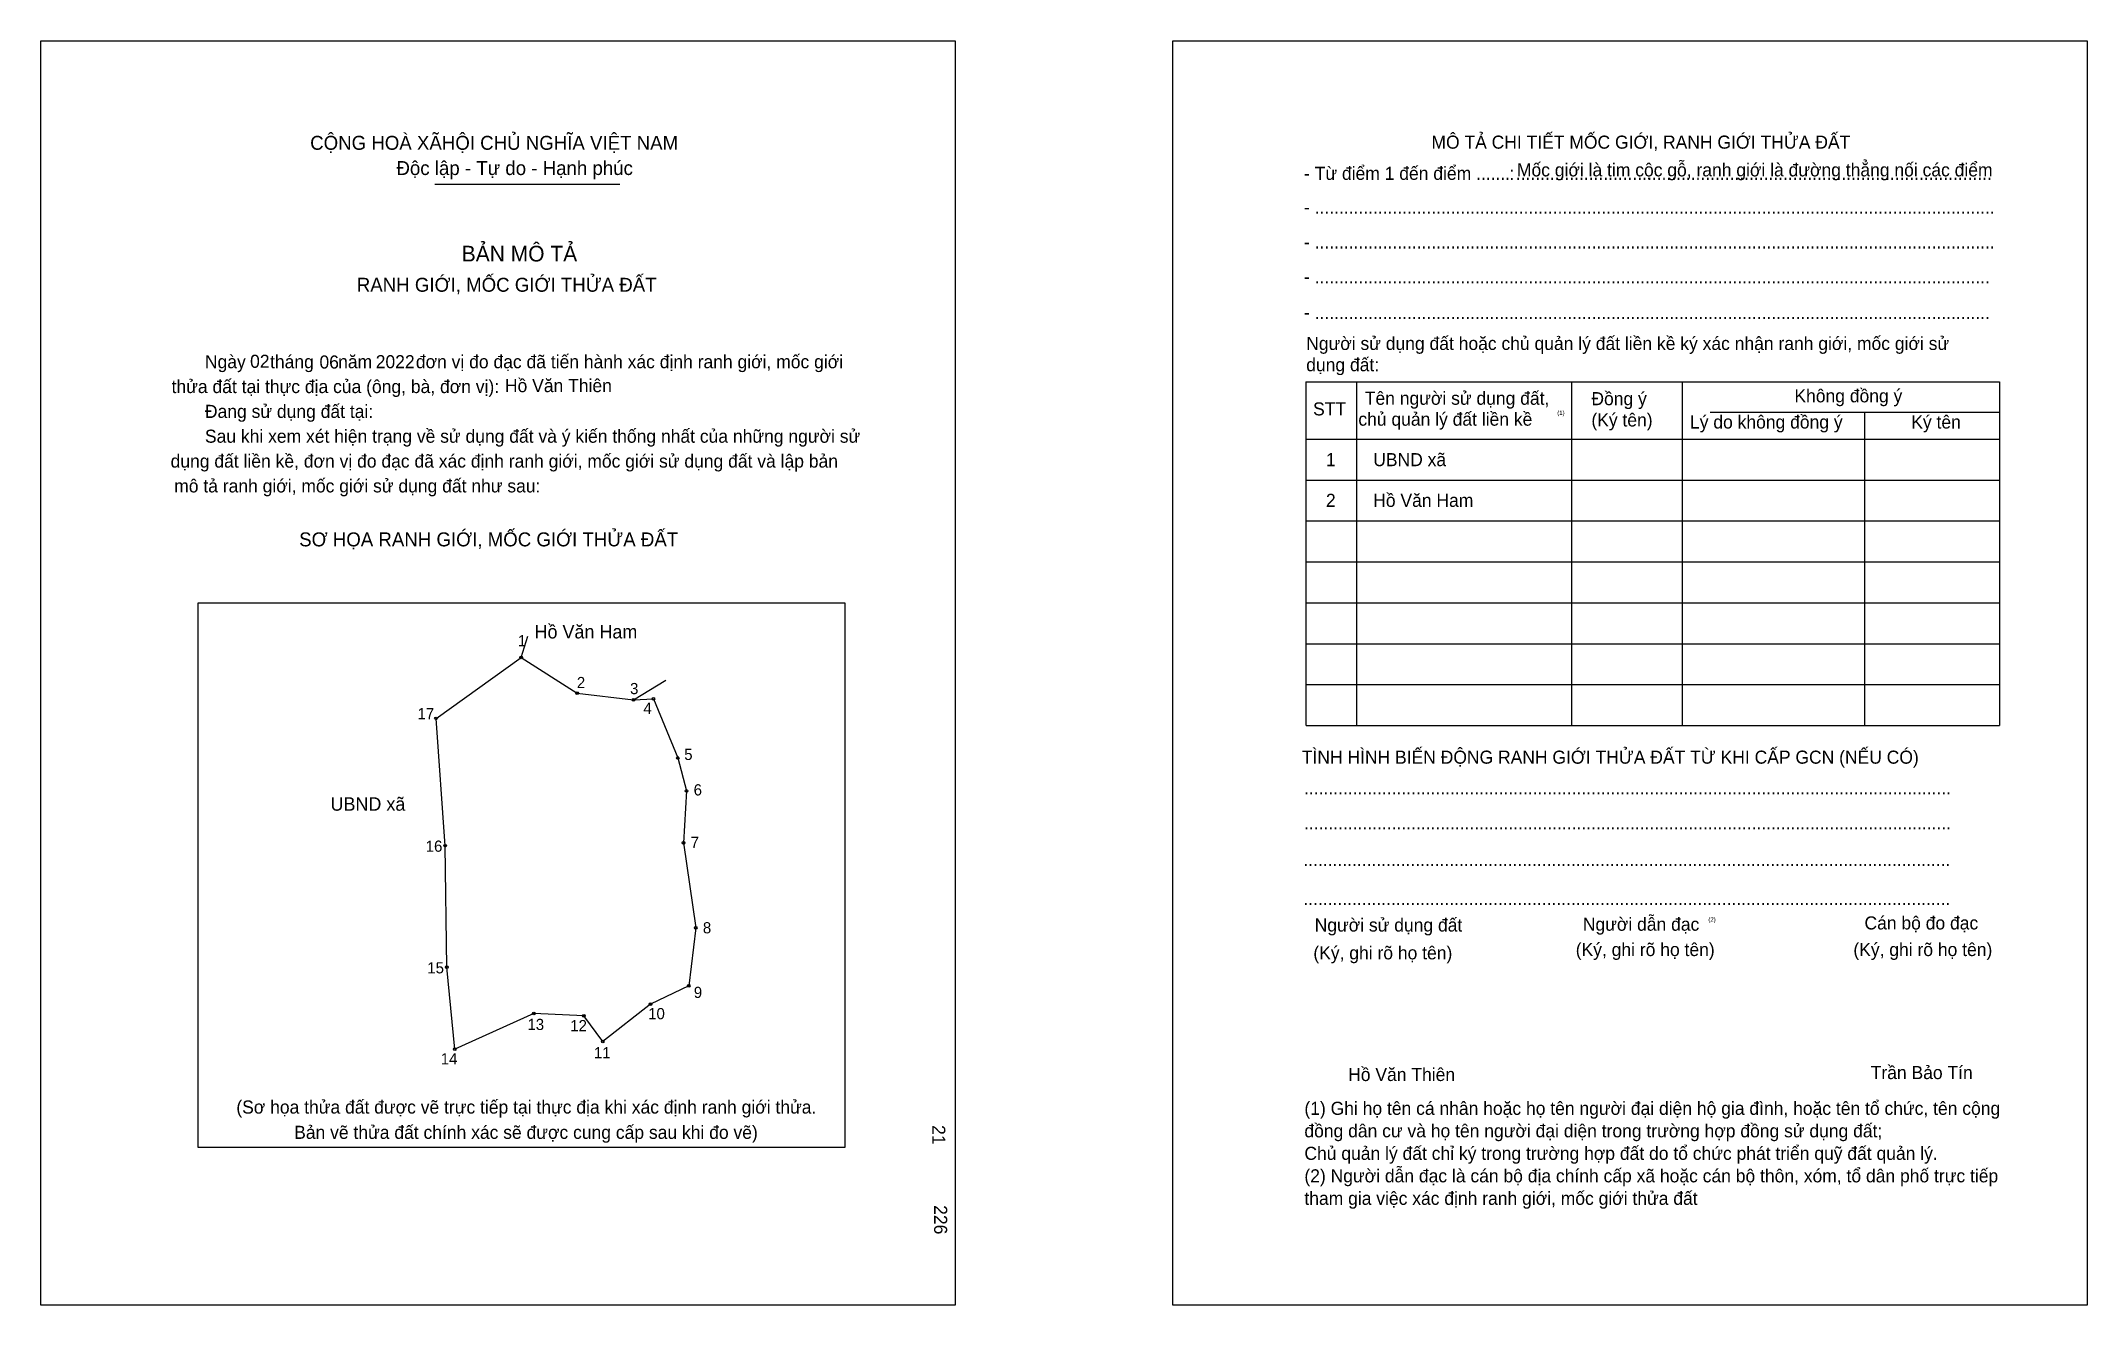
# Model space of a CAD drawing. Extents: x 547508 to 548111, y 1825313 to 1825686.
import ezdxf

# ---------------------------------------------------------------- set-up
doc = ezdxf.new("R2010")
doc.units = 0
for name, color, linetype in [('bmtKhungInTrang1', 7, 'Continuous'), ('bmtKhungInTrang2', 7, 'Continuous'), ('bmtNoiDung', 7, 'Continuous'), ('bmtTemplate', 7, 'Continuous'), ('CanhThua', 7, 'Continuous'), ('MocDinhThua', 7, 'Continuous'), ('RauThua', 7, 'Continuous'), ('SoHieuDinhThua', 7, 'Continuous'), ('TenChuLanCan', 7, 'Continuous')]:
    doc.layers.add(name, color=color, linetype=linetype)

msp = doc.modelspace()

# ---------------------------------------------------------------- linework, layer by layer
at = {"layer": 'bmtKhungInTrang1'}
msp.add_lwpolyline([(547507.59, 1825685.6), (547777.04, 1825685.6), (547777.04, 1825312.92), (547507.59, 1825312.92)], close=True, dxfattribs=at)
at = {"layer": 'bmtKhungInTrang2'}
msp.add_lwpolyline([(547841.29, 1825685.6), (548110.74, 1825685.6), (548110.74, 1825312.92), (547841.29, 1825312.92)], close=True, dxfattribs=at)
at = {"layer": 'bmtTemplate'}
for p, q in [((547623.71, 1825643.36), (547678.19, 1825643.36)), ((547895.35, 1825585.08), (547895.35, 1825483.76)), ((547958.73, 1825585.08), (547958.73, 1825483.76)), ((547991.34, 1825585.2), (547991.34, 1825483.76)), ((548084.94, 1825585.08), (548084.94, 1825483.76)), ((547999.61, 1825576.15), (548084.94, 1825576.15)), ((547880.57, 1825568.19), (548084.94, 1825568.19)), ((547880.57, 1825556.13), (548084.94, 1825556.13)), ((547880.57, 1825544.07), (548084.94, 1825544.07)), ((547880.57, 1825532.01), (548084.94, 1825532.01)), ((547880.57, 1825519.95), (548084.94, 1825519.95)), ((547880.57, 1825507.89), (548084.94, 1825507.89)), ((547880.57, 1825495.82), (548084.94, 1825495.82)), ((547880.57, 1825483.76), (548084.94, 1825483.76))]:
    msp.add_line(p, q, dxfattribs=at)
for points in [[(547880.44, 1825585.08), (548084.94, 1825585.08)], [(547880.44, 1825585.08), (547880.44, 1825483.76)], [(548045.17, 1825576.03), (548045.17, 1825483.76)]]:
    msp.add_lwpolyline(points, dxfattribs=at)
msp.add_lwpolyline([(547553.95, 1825359.33), (547553.95, 1825519.94), (547744.6, 1825519.94), (547744.6, 1825359.33)], close=True, dxfattribs=at)
at = {"layer": 'CanhThua'}
for p, q in [((547624.05, 1825485.88), (547649.17, 1825503.84)), ((547649.17, 1825503.84), (547665.62, 1825493.34)), ((547665.62, 1825493.34), (547682.31, 1825491.37)), ((547682.31, 1825491.37), (547688.12, 1825491.65)), ((547688.12, 1825491.65), (547695.29, 1825474.21)), ((547626.78, 1825448.35), (547624.05, 1825485.88)), ((547695.29, 1825474.21), (547697.89, 1825464.48)), ((547697.89, 1825464.48), (547697, 1825449.18)), ((547627.25, 1825412.53), (547626.78, 1825448.35)), ((547697, 1825449.18), (547700.6, 1825424.11)), ((547700.6, 1825424.11), (547698.54, 1825407.03)), ((547629.56, 1825388.37), (547627.25, 1825412.53)), ((547698.54, 1825407.03), (547687.31, 1825401.64)), ((547687.31, 1825401.64), (547673.19, 1825390.58)), ((547652.86, 1825398.9), (547629.56, 1825388.37)), ((547667.64, 1825398.2), (547652.86, 1825398.9)), ((547673.19, 1825390.58), (547667.64, 1825398.2))]:
    msp.add_line(p, q, dxfattribs=at)
at = {"layer": 'MocDinhThua'}
for centre in [(547649.17, 1825503.84), (547665.62, 1825493.34), (547682.31, 1825491.37), (547688.12, 1825491.65), (547624.05, 1825485.88), (547695.29, 1825474.21), (547697.89, 1825464.48), (547626.78, 1825448.35), (547697, 1825449.18), (547700.6, 1825424.11), (547627.25, 1825412.53), (547698.54, 1825407.03), (547652.86, 1825398.9), (547687.31, 1825401.64), (547667.64, 1825398.2), (547629.56, 1825388.37), (547673.19, 1825390.58)]:
    msp.add_circle(centre, 0.396, dxfattribs=at)
at = {"layer": 'RauThua'}
for p, q in [((547649.17, 1825503.84), (547651.15, 1825510.1)), ((547682.31, 1825491.37), (547691.78, 1825497.12))]:
    msp.add_line(p, q, dxfattribs=at)

# ---------------------------------------------------------------- texts
at = {"layer": 'bmtNoiDung'}
for s, height, p in [('02', 3.855, (547569.25, 1825589.23)), ('06', 3.855, (547589.7, 1825589.02)), ('2022', 3.855, (547606.28, 1825589.1)), ('Hồ Văn Thiên', 3.8553, (547644.37, 1825582.06)), ('1', 3.86, (547886.37, 1825560.23)), ('UBND xã ', 3.855, (547900.32, 1825560.23)), ('2', 3.86, (547886.37, 1825548.23)), ('Hồ Văn Ham ', 3.8553, (547900.32, 1825548.23)), ('Hồ Văn Thiên', 3.8553, (547892.93, 1825378.97))]:
    msp.add_text(s, height=height, dxfattribs=at).set_placement(p)
for s, p in [('21', (547770.33, 1825365.97)), ('226', (547770.88, 1825342.37))]:
    msp.add_text(s, height=3.855, rotation=270, dxfattribs=at).set_placement(p)
at = {"layer": 'bmtTemplate'}
for s, height, p in [('CỘNG HOÀ XÃHỘI CHỦ NGHĨA VIỆT NAM', 4.1123, (547586.96, 1825653.5)), ('MÔ TẢ CHI TIẾT MỐC GIỚI, RANH GIỚI THỬA ĐẤT', 3.8538, (547917.48, 1825653.83)), ('Độc lập - Tự do - Hạnh phúc', 4.1123, (547612.39, 1825646.06)), ('- Từ điểm 1 đến điểm .......', 3.8538, (547879.92, 1825644.64)), (':', 3.85, (547940.46, 1825644.64)), ('Mốc giới là tim cộc gỗ, ranh giới là đường thẳng nối các điểm', 3.8538, (547942.68, 1825645.66)), ('..................................................................................................', 3.8538, (547942.36, 1825644.64)), ('- ............................................................................................................................................', 3.85383, (547879.92, 1825634.65)), ('BẢN MÔ TẢ', 4.626, (547631.64, 1825620.58)), ('- ............................................................................................................................................', 3.85383, (547879.92, 1825624.4)), ('RANH GIỚI, MỐC GIỚI THỬA ĐẤT', 4.1123, (547600.71, 1825611.65)), ('- ...........................................................................................................................................', 3.85383, (547879.92, 1825614.15)), ('- ...........................................................................................................................................', 3.85383, (547879.92, 1825603.65)), ('Người sử dụng đất hoặc chủ quản lý đất liền kề ký xác nhận ranh giới, mốc giới sử', 3.8538, (547880.57, 1825594.49)), ('Ngày     tháng     năm         đơn vị đo đạc đã tiến hành xác định ranh giới, mốc giới ', 3.8553, (547555.94, 1825589.1)), ('dụng đất:', 3.854, (547880.57, 1825588.22)), ('thửa đất tại thực địa của (ông, bà, đơn vị):', 3.8553, (547546.11, 1825581.78)), ('Tên người sử dụng đất,', 3.8538, (547897.84, 1825578.33)), ('Đồng ý', 3.854, (547964.63, 1825578.21)), ('Không đồng ý', 3.8538, (548024.47, 1825579.05)), ('Đang sử dụng đất tại:', 3.8553, (547555.94, 1825574.46)), ('STT', 3.854, (547882.58, 1825575.19)), ('chủ quản lý đất liền kề', 3.8538, (547895.94, 1825572.16)), ('(1)', 1.285, (547954.56, 1825575.33)), ('(Ký tên)', 3.854, (547964.63, 1825571.93)), ('Lý do không đồng ý', 3.8538, (547993.7, 1825571.33)), ('Ký tên', 3.854, (548058.92, 1825571.33)), ('Sau khi xem xét hiện trạng về sử dụng đất và ý kiến thống nhất của những người sử ', 3.8553, (547555.94, 1825567.14)), ('dụng đất liền kề, đơn vị đo đạc đã xác định ranh giới, mốc giới sử dụng đất và lập bản', 3.8553, (547545.82, 1825559.81)), ('mô tả ranh giới, mốc giới sử dụng đất như sau:', 3.8553, (547546.88, 1825552.49)), ('SƠ HỌA RANH GIỚI, MỐC GIỚI THỬA ĐẤT', 4.1123, (547583.72, 1825536.59)), ('TÌNH HÌNH BIẾN ĐỘNG RANH GIỚI THỬA ĐẤT TỪ KHI CẤP GCN (NẾU CÓ)', 3.8538, (547879.27, 1825472.52)), ('.....................................................................................................................................', 3.85961, (547879.92, 1825463.45)), ('.....................................................................................................................................', 3.85961, (547879.92, 1825453.19)), ('.....................................................................................................................................', 3.85961, (547879.72, 1825442.34)), ('.....................................................................................................................................', 3.85961, (547879.72, 1825430.88)), ('Người sử dụng đất', 3.8538, (547883.06, 1825423.04)), ('Người dẫn đạc', 3.8538, (547962.1, 1825423.28)), ('(2)', 1.285, (547999.11, 1825425.94)), ('Cán bộ đo đạc', 3.8538, (548045.13, 1825423.65)), ('(Ký, ghi rõ họ tên)', 3.8538, (547882.67, 1825414.84)), ('(Ký, ghi rõ họ tên)', 3.8538, (547960.01, 1825415.81)), ('(Ký, ghi rõ họ tên)', 3.8538, (548041.85, 1825415.81)), ('Trần Bảo Tín', 3.8538, (548046.96, 1825379.54)), ('(Sơ họa thửa đất được vẽ trực tiếp tại thực địa khi xác định ranh giới thửa.', 3.8553, (547565.19, 1825369.37)), ('(1) Ghi họ tên cá nhân hoặc họ tên người đại diện hộ gia đình, hoặc tên tổ chức, tên cộng', 3.8538, (547880.03, 1825369)), ('Bản vẽ thửa đất chính xác sẽ được cung cấp sau khi đo vẽ)', 3.8553, (547582.24, 1825361.92)), ('đồng dân cư và họ tên người đại diện trong trường hợp đồng sử dụng đất;', 3.8538, (547880.03, 1825362.37)), ('Chủ quản lý đất chỉ ký trong trường hợp đất do tổ chức phát triển quỹ đất quản lý.', 3.8538, (547880.03, 1825355.73)), ('(2) Người dẫn đạc là cán bộ địa chính cấp xã hoặc cán bộ thôn, xóm, tổ dân phố trực tiếp', 3.8538, (547880.03, 1825349.1)), ('tham gia việc xác định ranh giới, mốc giới thửa đất', 3.8538, (547880.03, 1825342.47))]:
    msp.add_text(s, height=height, dxfattribs=at).set_placement(p)
at = {"layer": 'SoHieuDinhThua'}
for s, height, p in [('1', 3.3, (547648.18, 1825507.13)), ('2', 3.3, (547665.57, 1825494.79)), ('3', 3.3, (547681.25, 1825493.02)), ('4', 3.3, (547685.19, 1825487.22)), ('17', 3.297, (547618.61, 1825485.63)), ('5', 3.3, (547697.22, 1825473.62)), ('6', 3.3, (547700, 1825463.16)), ('16', 3.297, (547621.02, 1825446.56)), ('7', 3.3, (547699.12, 1825447.67)), ('8', 3.3, (547702.72, 1825422.5)), ('15', 3.297, (547621.49, 1825410.7)), ('9', 3.3, (547700.04, 1825403.46)), ('10', 3.297, (547686.6, 1825397.19)), ('13', 3.297, (547651.02, 1825394.01)), ('12', 3.297, (547663.63, 1825393.65)), ('14', 3.297, (547625.45, 1825383.87)), ('11', 3.297, (547670.6, 1825385.66))]:
    msp.add_text(s, height=height, dxfattribs=at).set_placement(p)
at = {"layer": 'TenChuLanCan'}
for s, p in [('Hồ Văn Ham', (547653.1, 1825509.45)), ('UBND xã', (547592.96, 1825458.66))]:
    msp.add_text(s, height=3.957, dxfattribs=at).set_placement(p)

doc.saveas('drawing.dxf')
